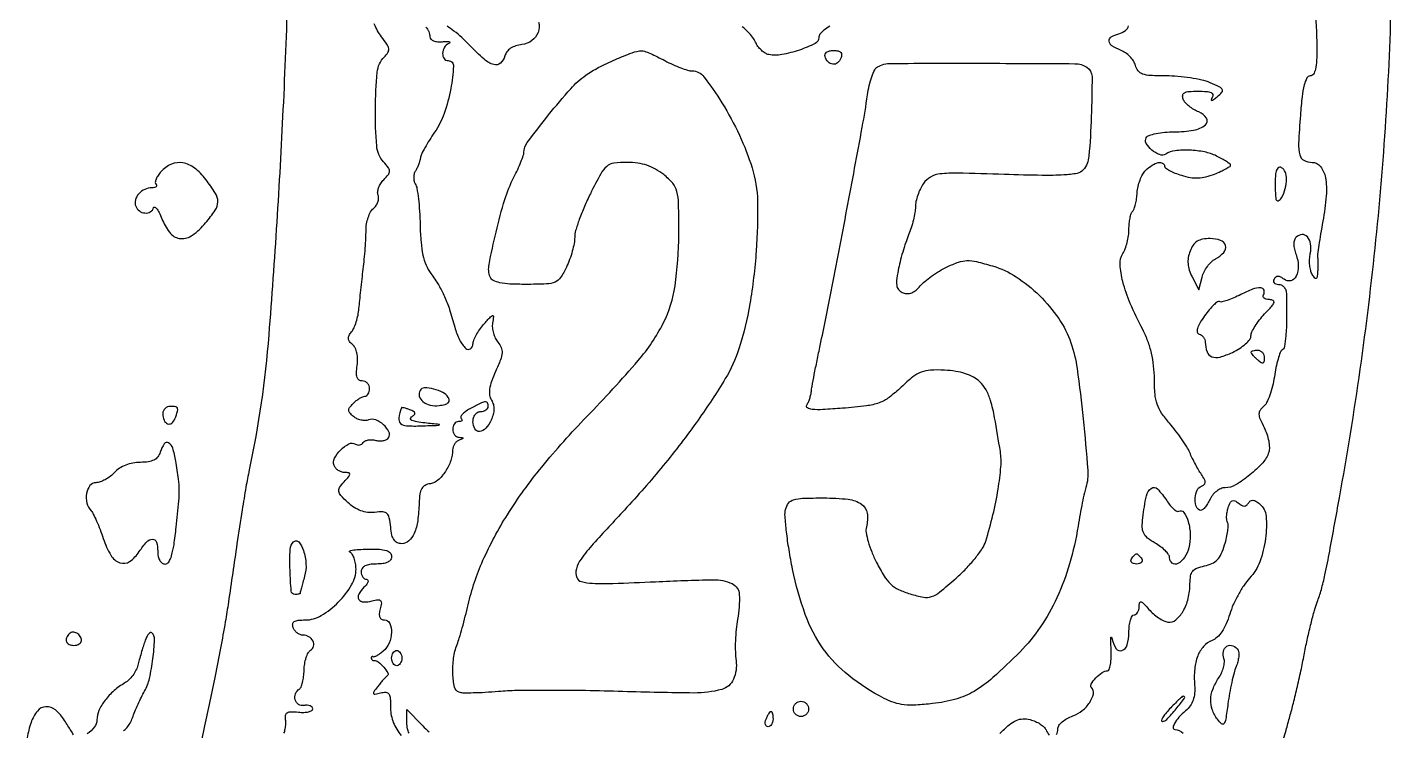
# Model space of a CAD drawing. Extents: x 0 to 5034, y 0 to 2560.
# Drawn here: x 2855.4 to 3123.9, y 1327.2 to 1465.6 of the extents above; entities that cross this region are included whole.
import ezdxf

# ---------------------------------------------------------------- set-up
doc = ezdxf.new("R2010")
doc.units = 0

msp = doc.modelspace()

# ---------------------------------------------------------------- linework, layer by layer
for points in [[(2907.043053, 1495.22156, -0.008403), (2905.638537, 1449.412725, -0.007812), (2902.836362, 1405.048882, -0.032402), (2899.000626, 1378.5, 0.009024), (2898.351408, 1375.128269, 0.003992), (2897.610121, 1370.654021, 0.002353), (2896.590832, 1363.977431, 0.000517), (2894.905992, 1352.5, -0.006999), (2894.286202, 1348.627864, -0.002998), (2893.354833, 1343.471875, -0.002965), (2892.296611, 1337.988311, -0.003904), (2891.262687, 1333, 0.000273), (2890.222185, 1328.15715, 0.000243), (2889.144438, 1323.115625, 0.000243)], [(3101.9229, 1323.780845, -0.000698), (3102.898076, 1327.33452, -0.001614), (3103.642789, 1330, 0.008192), (3104.33386, 1332.605258, 0.004028), (3105.131892, 1335.940625, 0.003995), (3105.905272, 1339.418653, 0.005806), (3106.52732, 1342.5, -0.007171), (3107.121, 1345.4, -0.006861), (3107.805841, 1348.325, -0.006819), (3108.480809, 1350.889595, -0.02434), (3109.013872, 1352.5, 0.023888), (3109.831749, 1354.963375, 0.015584), (3110.54868, 1357.872473, 0.006943), (3111.48056, 1362.551775, 0.000817), (3113.393229, 1373, 0.019373), (3120.579239, 1423.742751, 0.020266), (3123.67768, 1474.131561, 0.020922)], [(3108.590797, 1469.773387, -0.016435), (3108.933823, 1461.75, -0.012147), (3108.894239, 1459.007312, -0.045699), (3108.671399, 1457.303594, -0.08955), (3108.262845, 1456.337314, -0.253255), (3107.639601, 1456, 0.283401), (3106.977834, 1455.592153, 0.055078), (3106.466697, 1454.218027, 0.033193), (3106.048889, 1451.918187, 0.009465), (3105.706611, 1448.30375, 0.006971), (3105.362732, 1442.723266, 0.073464), (3105.588131, 1440.455419, 0.214131), (3106.422668, 1439.396881, 0.120905), (3108.039965, 1439, -0.234899), (3109.678508, 1438.185261, -0.117969), (3110.62952, 1436.015469, -0.065555), (3110.800007, 1432.414095, -0.024654), (3110.129586, 1427.399888, 0.004009), (3109.694376, 1424.926821, 0.005636), (3109.34872, 1422.713302, 0.003434), (3109.092236, 1420.84967, 0.074329), (3109.102437, 1420.297953, -0.033411), (3109.146066, 1419.863439, -0.00826), (3109.158076, 1419.146899, -0.008414), (3109.144429, 1418.324224, -0.008338), (3109.103108, 1417.5, -0.014023), (3109.003336, 1416.450842, -0.247025), (3108.814819, 1416.179506, -0.363838), (3108.548541, 1416.238677, -0.022551), (3108.050268, 1416.952905, -0.082297), (3107.734921, 1417.699144, -0.035732), (3107.558354, 1418.765039, -0.034123), (3107.529296, 1419.95048, -0.03844), (3107.666325, 1421.081625, 0.082737), (3107.726966, 1422.958491, 0.147375), (3107.094488, 1424.354335, 0.233096), (3106.03061, 1424.797502, 0.182508), (3104.875707, 1424.275707, 0.1253), (3104.541499, 1423.713196, 0.070891), (3104.426043, 1422.923924, 0.056666), (3104.532471, 1421.955911, 0.035166), (3104.863047, 1420.860213, -0.084399), (3105.308244, 1418.605252, -0.119853), (3104.879881, 1416.615443, -0.215031), (3103.805506, 1415.716781, -0.246224), (3102.508305, 1415.993107, 0.045122), (3101.869531, 1416.432504, 0.121679), (3101.34242, 1416.578495, 0.162405), (3100.902842, 1416.445413, 0.100649), (3100.530011, 1416.048558, 0.129056), (3100.40811, 1415.650087, 0.189564), (3100.527, 1415.308014, 0.145851), (3100.885293, 1415.077369, 0.070692), (3101.429781, 1415, -0.127982), (3102.057591, 1414.836627, -0.113498), (3102.559427, 1414.382814, -0.09214), (3102.884771, 1413.665521, -0.057986), (3103.000942, 1412.75, -0.005556), (3102.997449, 1408.004436, -0.018172), (3102.846282, 1404.869833, -0.021535), (3102.576261, 1402.765026, -0.208744), (3102.092689, 1402.030522, 0.16281), (3101.73814, 1401.583941, 0.016706), (3101.314983, 1400.284548, 0.019447), (3100.912686, 1398.65844, 0.01434), (3100.589785, 1396.831769, -0.023843), (3100.221713, 1394.957974, -0.026222), (3099.68553, 1393.187514, -0.026912), (3099.072181, 1391.738071, -0.106386), (3098.477325, 1390.981181, 0.070233), (3097.789769, 1390.224901, 0.156747), (3097.572414, 1389.487485, 0.09629), (3097.784423, 1388.522728, 0.017238), (3098.577861, 1386.849434, -0.03785), (3099.116879, 1385.580148, -0.034669), (3099.477315, 1384.206509, -0.036476), (3099.623633, 1382.932865, -0.08742), (3099.498077, 1381.993942, -0.107542), (3098.298201, 1379.906027, -0.038009), (3095.781305, 1377.518802, -0.037301), (3092.981756, 1375.568749, -0.134259), (3090.901836, 1375, 0.105792), (3090.063137, 1374.820536, 0.064019), (3089.193586, 1374.288051, 0.058779), (3088.412054, 1373.491766, 0.057839), (3087.832333, 1372.531357, -0.035062), (3087.339368, 1371.623867, -0.056878), (3086.787155, 1370.942878, -0.079294), (3086.263607, 1370.571041, -0.258773), (3085.853772, 1370.590374, -0.191848), (3085.168054, 1371.514966, -0.086008), (3085.033635, 1373.048188, -0.086774), (3085.422197, 1374.525113, -0.200498), (3086.25, 1375.288097, 0.088699), (3086.80624, 1375.610921, 0.220741), (3086.999197, 1376.027807, 0.124722), (3086.84627, 1376.628756, 0.022668), (3086.247612, 1377.62143, -0.016107), (3085.693605, 1378.5134, -0.008448), (3085.059647, 1379.655631, -0.008394), (3084.448738, 1380.849391, -0.012752), (3083.962149, 1381.908376, 0.036378), (3083.363004, 1383.065044, 0.01351), (3082.361706, 1384.601114, 0.013305), (3081.175281, 1386.223875, 0.015656), (3079.964537, 1387.693172, -0.030753), (3078.413176, 1389.696013, -0.067325), (3077.548187, 1391.428298, -0.060862), (3077.126178, 1393.436839, -0.021383), (3077, 1396.385857, 0.026947), (3076.858563, 1399.008295, 0.031069), (3076.435204, 1401.476391, 0.031721), (3075.719634, 1403.827743, 0.030527), (3074.704775, 1406.101061, -0.019047), (3072.259168, 1411.258068, -0.0376), (3070.793036, 1415.5445, -0.048599), (3070.260559, 1418.902041, -0.155846), (3070.812112, 1421.070752, 0.051852), (3071.26793, 1422.003302, 0.026486), (3071.651058, 1423.250395, 0.026), (3071.913113, 1424.590469, 0.035296), (3072, 1425.819764, -0.023625), (3072.054076, 1426.96358, -0.027013), (3072.216074, 1428.046463, -0.027665), (3072.450985, 1428.937305, -0.118616), (3072.73557, 1429.402237, 0.111753), (3073.029426, 1429.868024, 0.025389), (3073.29766, 1430.768642, 0.025061), (3073.50657, 1431.863226, 0.022061), (3073.616139, 1433.020901, -0.044015), (3073.785493, 1434.238309, -0.034704), (3074.17327, 1435.511812, -0.035762), (3074.705019, 1436.651799, -0.069475), (3075.30914, 1437.451997, -0.054786), (3076.534381, 1438.434591, -0.088962), (3077.765673, 1438.939302, -0.166832), (3078.628787, 1438.836051, -0.287856), (3079, 1438.24469, 0.245707), (3079.184243, 1437.892401, 0.027897), (3079.975354, 1437.405972, 0.028644), (3081.048273, 1436.903183, 0.019408), (3082.320353, 1436.450127, 0.033528), (3084.06677, 1436.029582, 0.052291), (3085.609476, 1435.929493, 0.052595), (3087.132926, 1436.151631, 0.034397), (3088.820353, 1436.708305, 0.010692), (3090.038957, 1437.236216, 0.0165), (3091.065979, 1437.749133, 0.01094), (3091.876083, 1438.210886, 0.263575), (3092, 1438.429626, 0.241006), (3091.884703, 1438.654932, 0.012024), (3091.178755, 1439.13869, 0.017149), (3090.275613, 1439.683038, 0.011347), (3089.204271, 1440.24821, 0.067473), (3086.869871, 1441.042582, 0.038608), (3083.908438, 1441.387897, 0.038483), (3081.073556, 1441.280049, 0.110097), (3079.221296, 1440.636768, -0.233696), (3078.014866, 1440.522513, -0.083944), (3076.48614, 1441.422789, -0.088084), (3075.387435, 1442.739553, -0.274936), (3075.406242, 1443.848296, -0.175325), (3075.970656, 1444.295547, -0.029423), (3077.324391, 1444.661687, -0.02914), (3079.039385, 1444.915718, -0.022201), (3080.936572, 1445, 0.042687), (3084.710939, 1445.32282, 0.128618), (3087.044076, 1446.382907, 0.382859), (3087.251094, 1447.688919, 0.159685), (3085.745075, 1448.906823, -0.04236), (3084.754379, 1449.382932, -0.038226), (3083.82129, 1450.033803, -0.040332), (3083.075265, 1450.751593, -0.089653), (3082.667769, 1451.423396, -0.119734), (3082.568791, 1452.191985, -0.246263), (3082.898564, 1452.681143, -0.106836), (3083.784621, 1452.937699, -0.017245), (3085.590402, 1453, -0.017785), (3087.242986, 1452.941199, -0.088196), (3088.141261, 1452.714635, -0.24128), (3088.4635, 1452.311455, -0.187596), (3088.367059, 1451.75, 0.052625), (3088.163621, 1451.313167, 0.568657), (3088.265211, 1451.19339, 0.117653), (3088.6219, 1451.344599, 0.011669), (3089.362325, 1451.917496, 0.036944), (3090.285713, 1452.787629, 0.314466), (3090.356595, 1453.32199, 0.164384), (3089.842329, 1453.81814, 0.010898), (3087.939474, 1454.667496, 0.043703), (3086.343095, 1455.180051, 0.017613), (3084.091901, 1455.608577, 0.01727), (3081.621542, 1455.902306, 0.020955), (3079.291571, 1456, -0.011798), (3076.241281, 1456.071982, -0.071346), (3074.69105, 1456.369542, -0.143219), (3073.809705, 1456.994223, -0.103851), (3073.269686, 1458.076722, 0.080564), (3072.88875, 1458.937689, 0.049127), (3072.191918, 1459.807349, 0.047771), (3071.307678, 1460.554612, 0.060786), (3070.363305, 1461.051971, -0.050469), (3068.663737, 1461.902873, -0.227305), (3068.090797, 1462.81926, -0.293211), (3068.506176, 1463.660414, -0.071595), (3070, 1464.289749, 0.093104), (3071.324318, 1464.915561, 0.189529), (3071.934694, 1465.869807, 0.228267)], [(2933.758676, 1465.574657, -0.063981), (2934.043491, 1465.205862, -0.038585), (2934.285451, 1464.708389, -0.038073), (2934.452381, 1464.167698, -0.053541), (2934.510946, 1463.666667, 0.211253), (2934.7051, 1463.238549, 0.092322), (2935.249836, 1462.908657, 0.067934), (2936.057184, 1462.724093, 0.04479), (2937.010946, 1462.724508, -0.015065), (2937.900981, 1462.77782, -0.073256), (2938.401653, 1462.719201, -0.500267), (2938.459201, 1462.575232, -0.152055), (2938.25, 1462.391174, 0.153623), (2937.381245, 1461.622099, 0.127862), (2937.030589, 1460.433938, 0.162902), (2937.334161, 1459.41788, 0.244054), (2938.139291, 1459, -0.430088), (2939.168885, 1457.913368, -0.033709), (2938.631169, 1453.501631, -0.036578), (2937.317175, 1448.597767, -0.067876), (2935.453077, 1444.932289, 0.011864), (2934.4411, 1443.395361, 0.01376), (2933.554186, 1441.885243, 0.012834), (2932.875162, 1440.574102, 0.075629), (2932.646163, 1439.836991, -0.034024), (2932.512555, 1439.234617, -0.019237), (2932.273827, 1438.525554, -0.019134), (2931.976776, 1437.825877, -0.029668), (2931.662863, 1437.25, 0.079863), (2931.422113, 1436.678996, 0.059738), (2931.340043, 1436, 0.05975), (2931.420817, 1435.321002, 0.079985), (2931.66048, 1434.75, -0.099845), (2931.973874, 1433.912303, -0.010813), (2932.257989, 1431.856609, -0.012922), (2932.482249, 1429.367956, -0.010079), (2932.601321, 1426.655478, 0.014905), (2932.781767, 1423.287082, 0.03352), (2933.1648, 1420.758548, 0.043772), (2933.78616, 1418.783801, 0.05946), (2934.699355, 1417.155478, -0.021662), (2936.252272, 1414.818875, -0.030742), (2937.408203, 1412.608216, -0.026695), (2938.392221, 1410.048068, -0.011796), (2939.428768, 1406.574324, 0.046526), (2940.361564, 1404.091446, 0.092987), (2941.605887, 1402.412499, 0.346541), (2942.505004, 1402.340077, 0.251083), (2943, 1403.263657, -0.096766), (2943.138868, 1403.974484, -0.028705), (2943.616114, 1404.979707, -0.027629), (2944.294671, 1406.071953, -0.02662), (2945.097409, 1407.09699, -0.00381), (2946.468278, 1408.643653, -0.167672), (2946.841945, 1408.850565, -0.500332), (2947.024356, 1408.679136, -0.0132), (2946.847468, 1407.403624, 0.065425), (2946.816419, 1406.478122, 0.043239), (2947.010891, 1405.430557, 0.04308), (2947.384384, 1404.426377, 0.062715), (2947.891572, 1403.630648, -0.072539), (2948.542024, 1402.564718, -0.120506), (2948.712188, 1401.531461, -0.072703), (2948.409229, 1400.187925, -0.014176), (2947.450866, 1397.89104, 0.019967), (2946.650779, 1395.90923, 0.049896), (2946.273983, 1394.396193, 0.07098), (2946.270839, 1393.203284, 0.106313), (2946.627694, 1392.228451, -0.072217), (2947.006255, 1391.377468, -0.07252), (2947.126448, 1390.455203, -0.064091), (2946.980439, 1389.442564, -0.040657), (2946.568342, 1388.322237, -0.072144), (2945.506624, 1386.693843, -0.192039), (2944.291274, 1386.077223, -0.298418), (2943.365537, 1386.570939, -0.125868), (2943, 1388, -0.072314), (2943.111864, 1388.769411, -0.08892), (2943.4375, 1389.416667, -0.10214), (2943.924246, 1389.846791, -0.130775), (2944.5, 1390, 0.064853), (2945.073457, 1390.074694, 0.082425), (2945.559375, 1390.29375, 0.098894), (2945.884432, 1390.618646, 0.148195), (2946, 1391, 0.100528), (2945.859439, 1391.692044, 0.329462), (2945.481149, 1391.915475, 0.087968), (2944.692984, 1391.690112, 0.006148), (2942.629441, 1390.651533, 0.028579), (2941.679545, 1390.087647, 0.051495), (2940.985163, 1389.50779, 0.07747), (2940.62501, 1389.000638, 0.322609), (2940.681801, 1388.651533, -0.114932), (2940.835862, 1388.4039, -0.254461), (2940.799237, 1388.191388, -0.170462), (2940.569048, 1388.045751, -0.056667), (2940.166667, 1388, 0.247305), (2939.33892, 1387.563917, 0.158327), (2939.024315, 1386.497948, 0.148335), (2939.389769, 1385.40097, 0.226671), (2940.25, 1384.921053, -0.011437), (2940.903389, 1384.864758, -0.382689), (2941, 1384.757018, -0.295955), (2940.909806, 1384.617987, -0.009076), (2940.25, 1384.337719, 0.085034), (2939.772106, 1384.04262, 0.065016), (2939.367188, 1383.579173, 0.064744), (2939.093356, 1383.025004, 0.082595), (2939, 1382.46372, -0.084519), (2938.638529, 1380.340588, -0.06134), (2937.572564, 1378.187995, -0.064774), (2936.119203, 1376.502897, -0.148057), (2934.612994, 1375.801597, 0.082881), (2933.567232, 1375.469882, 0.144258), (2932.912162, 1374.848411, 0.098784), (2932.550708, 1373.787072, 0.026418), (2932.410152, 1372, -0.027648), (2932.127666, 1368.51785, -0.066885), (2931.440938, 1366.034585, -0.106531), (2930.384343, 1364.540818, -0.187891), (2928.995971, 1364, -0.106642), (2928.106567, 1364.191877, -0.139506), (2927.474555, 1364.726575, -0.093758), (2927.05867, 1365.698232, -0.030343), (2926.813358, 1367.25, 0.024399), (2926.542491, 1369.106133, 0.159266), (2926.088787, 1369.918056, 0.183221), (2925.279032, 1370.244225, 0.034356), (2923.654018, 1370.165857, -0.056781), (2922.253571, 1370.161049, -0.060368), (2920.918058, 1370.474591, -0.057285), (2919.638934, 1371.117327, -0.043556), (2918.405512, 1372.088767, -0.016487), (2917.000107, 1373.499135, -0.143289), (2916.60642, 1374.281853, -0.19605), (2916.762969, 1375.031748, -0.035657), (2917.656482, 1376.17291, 0.010118), (2918.588121, 1377.245196, 0.160717), (2918.763085, 1377.68789, 0.38409), (2918.565009, 1377.93497, 0.040424), (2917.761976, 1378, -0.082581), (2917.129874, 1378.105117, -0.065887), (2916.51021, 1378.413025, -0.066379), (2915.996385, 1378.868532, -0.086847), (2915.674428, 1379.406044, -0.217806), (2915.761212, 1380.792663, -0.074164), (2916.994756, 1382.451258, -0.076997), (2918.613433, 1383.630404, -0.263201), (2919.867888, 1383.581649, 0.091671), (2920.290678, 1383.417303, 0.095905), (2920.737306, 1383.418783, 0.099473), (2921.138252, 1383.584924, 0.106929), (2921.431898, 1383.889808, -0.145832), (2921.788064, 1384.207011, -0.066344), (2922.388582, 1384.396387, -0.057454), (2923.124371, 1384.439264, -0.049842), (2923.888137, 1384.319002, 0.054344), (2924.655732, 1384.205191, 0.060188), (2925.402954, 1384.266311, 0.068561), (2926.019219, 1384.483443, 0.136224), (2926.396332, 1384.832262, 0.25706), (2926.456102, 1386.018326, 0.097671), (2925.422493, 1387.384771, 0.089406), (2923.861923, 1388.341853, 0.186675), (2922.458326, 1388.345635, -0.08934), (2921.782907, 1388.216997, -0.056233), (2920.981701, 1388.299291, -0.054217), (2920.183534, 1388.566482, -0.065434), (2919.515144, 1388.987432, -0.037105), (2918.776967, 1389.698791, -0.178679), (2918.566233, 1390.232439, -0.170467), (2918.748171, 1390.790373, -0.033135), (2919.45645, 1391.599307, -0.029247), (2920.059181, 1392.135368, -0.030631), (2920.711463, 1392.588547, -0.032184), (2921.319483, 1392.906334, -0.104696), (2921.761905, 1393, 0.16253), (2922.107022, 1393.115227, 0.096186), (2922.400893, 1393.440625, 0.077507), (2922.599429, 1393.926314, 0.058402), (2922.666667, 1394.5, 0.095412), (2922.556409, 1395.07254, 0.097019), (2922.24166, 1395.559375, 0.098751), (2921.771925, 1395.885292, 0.102787), (2921.219834, 1396, -0.149021), (2920.590811, 1396.191733, -0.166022), (2920.208138, 1396.695091, -0.091204), (2920.081736, 1397.598108, -0.02573), (2920.216094, 1399.018981, 0.039867), (2920.301844, 1400.315602, 0.050168), (2920.165132, 1401.510621, 0.057614), (2919.829235, 1402.493644, 0.108855), (2919.317262, 1403.151659, -0.05429), (2918.721069, 1403.766995, -0.148578), (2918.50662, 1404.326305, -0.143021), (2918.635958, 1404.924353, -0.048945), (2919.138086, 1405.666384, 0.070902), (2919.604928, 1406.425848, 0.026527), (2920.042501, 1407.600646, 0.025644), (2920.39014, 1408.949564, 0.02828), (2920.584148, 1410.283705, -0.003438), (2920.731349, 1411.832853, -0.001521), (2920.94607, 1413.877088, -0.001505), (2921.186707, 1416.0419, -0.002027), (2921.418377, 1418, 0.007151), (2921.628898, 1419.950438, 0.005449), (2921.805551, 1422.091516, 0.005511), (2921.927148, 1424.10226, 0.012868), (2921.962789, 1425.609415, -0.042242), (2922.068378, 1426.888849, -0.039538), (2922.38778, 1428.161963, -0.042042), (2922.857745, 1429.246584, -0.096588), (2923.418701, 1429.932528, 0.069361), (2923.937552, 1430.501252, 0.065383), (2924.293588, 1431.201301, 0.069849), (2924.439831, 1431.921106, 0.107253), (2924.343432, 1432.547414, -0.118868), (2924.257712, 1433.204197, -0.060506), (2924.446778, 1434.020091, -0.054981), (2924.86129, 1434.860051, -0.054334), (2925.450299, 1435.593156, 0.027994), (2926.363392, 1436.614647, 0.172856), (2926.58888, 1437.270554, 0.159507), (2926.357832, 1437.950517, 0.022919), (2925.411016, 1439.098326, -0.165406), (2924.069312, 1442.204666, -0.021821), (2923.805629, 1449.476765, -0.021439), (2924.171184, 1456.743452, -0.174814), (2925.56333, 1459.706187, 0.058993), (2926.26567, 1460.597174, 0.173471), (2926.423139, 1461.350078, 0.113853), (2926.086317, 1462.233974, 0.01893), (2925.009176, 1463.715464, -0.039435), (2924.240048, 1464.869944, -0.031004), (2923.590196, 1466.22606, -0.031885)], [(2955.916526, 1466.595819, -0.14382), (2955.79576, 1464.542003, -0.1499), (2954.5972, 1462.93891, -0.130072), (2952.636137, 1462.17259, 0.048252), (2951.396516, 1461.908038, 0.070733), (2950.392961, 1461.425838, 0.082365), (2949.674537, 1460.751833, 0.099615), (2949.269506, 1459.92259, -0.147157), (2948.402951, 1458.502823, -0.261577), (2947.104006, 1458.213859, -0.108387), (2945.191452, 1459.280459, -0.021915), (2942.378275, 1462, 0.018164), (2940.817548, 1463.531586, 0.022932), (2939.262468, 1464.825, 0.021899), (2937.893463, 1465.769942, 0.141012)], [(3013.160247, 1465.769336, 0.04166), (3012.028125, 1464.977377, 0.046966), (3011.235651, 1464.181487, 0.174073), (3011, 1463.525124, -0.286935), (3010.262667, 1462.346065, -0.031632), (3007.180768, 1461.079808, -0.036527), (3003.748651, 1460.190361, -0.091827), (3001.174695, 1460.19702, -0.09278), (3000.464544, 1460.473081, -0.049531), (2999.714785, 1461.048717, -0.046965), (2999.041486, 1461.811475, -0.053691), (2998.556488, 1462.654545, 0.061678), (2997.995651, 1463.5945, 0.029389), (2997.065726, 1464.654929, 0.028591), (2995.95014, 1465.663266, 0.036069)], [(3057.757907, 1326.486158, 0.112139), (3058, 1327.55202, -0.154513), (3058.211839, 1328.22116, -0.060034), (3058.869247, 1328.951155, -0.051936), (3059.826934, 1329.62617, -0.043718), (3060.95914, 1330.135601, 0.086058), (3062.815005, 1331.166693, 0.07696), (3064.299489, 1332.797825, 0.095414), (3065.001134, 1334.483183, 0.252585), (3064.638925, 1335.694408, -0.346949), (3064.556236, 1336.394972, -0.052341), (3065.477939, 1337.594895, -0.050322), (3066.725385, 1338.668509, -0.153715), (3067.778171, 1339, 0.32539), (3068.123527, 1339.251365, 0.036813), (3068.36633, 1340.248437, 0.033419), (3068.501901, 1341.620875, 0.020384), (3068.487055, 1343.25, -0.006048), (3068.429528, 1344.771983, -0.033431), (3068.463237, 1345.590625, -0.725715), (3068.569166, 1345.612899, -0.083721), (3068.703877, 1345.25, 0.097298), (3069.467134, 1343.352157, 0.352868), (3070.618677, 1342.975681, 0.236032), (3071.661322, 1344.106754, 0.070406), (3072, 1346.5, -0.027026), (3072.072542, 1347.841111, -0.042582), (3072.29375, 1348.971875, -0.052312), (3072.614308, 1349.767902, -0.277684), (3073, 1350, 0.162097), (3073.381442, 1350.126998, 0.096282), (3073.70625, 1350.485572, 0.077654), (3073.925674, 1351.020811, 0.058582), (3074, 1351.65301, -0.064002), (3074.093626, 1352.381449, -0.424502), (3074.380359, 1352.54268, -0.131262), (3074.887864, 1352.230347, -0.010908), (3075.935874, 1351.073937, 0.035249), (3076.808641, 1350.200332, 0.031355), (3077.828868, 1349.420361, 0.032713), (3078.838657, 1348.835971, 0.078536), (3079.661645, 1348.579155, 0.212458), (3081.215742, 1349.014224, 0.089784), (3082.642058, 1350.707419, 0.071017), (3083.655594, 1353.25112, 0.059413), (3084, 1356.139307, -0.040729), (3084.125627, 1357.678971, -0.132012), (3084.544994, 1358.604756, -0.131706), (3085.37257, 1359.196884, -0.04046), (3086.862119, 1359.622424, 0.057256), (3088.31052, 1360.089235, 0.095746), (3089.350987, 1360.827457, 0.082604), (3090.138465, 1361.983533, 0.033852), (3090.819159, 1363.762426, 0.018487), (3091.200236, 1365.190261, 0.023655), (3091.439231, 1366.529937, 0.022609), (3091.532802, 1367.64089, 0.14919), (3091.392493, 1368.173951, -0.113755), (3091.235392, 1368.637075, -0.036134), (3091.214661, 1369.370325, -0.033946), (3091.309777, 1370.217261, -0.031918), (3091.51955, 1371.061598, -0.035168), (3091.902302, 1372.026492, -0.171065), (3092.312611, 1372.435655, -0.225126), (3092.814988, 1372.4368, -0.063118), (3093.49507, 1372.004091, 0.042089), (3094.155362, 1371.543979, 0.131355), (3094.673983, 1371.404206, 0.171502), (3095.108494, 1371.556764, 0.085171), (3095.5, 1372, -0.105478), (3095.90124, 1372.418997, -0.169237), (3096.374461, 1372.545679, -0.117045), (3096.956149, 1372.361425, -0.038253), (3097.695384, 1371.837846, -0.200509), (3098.961584, 1369.419318, -0.054989), (3098.859105, 1365.028228, -0.054131), (3097.730301, 1360.44249, -0.103049), (3095.737726, 1357.227873, 0.041961), (3094.64822, 1355.870576, 0.021956), (3093.517383, 1354.020363, 0.02168), (3092.517187, 1352.008427, 0.030929), (3091.821834, 1350.13932, -0.02898), (3091.120342, 1348.231004, -0.045293), (3090.280751, 1346.696814, -0.054725), (3089.341044, 1345.582503, -0.098785), (3088.335569, 1344.946605, 0.118994), (3086.688288, 1343.810252, 0.089434), (3085.530308, 1341.92855, 0.071076), (3084.924008, 1339.354807, 0.04184), (3084.905615, 1336.188352, -0.03991), (3084.902488, 1334.588159, -0.063349), (3084.619582, 1333.249431, -0.069579), (3084.037794, 1332.114594, -0.060997), (3083.144153, 1331.125023, 0.028628), (3081.837956, 1329.854157, 0.053159), (3080.961144, 1328.665747, 0.107339), (3080.689303, 1327.833109, 0.421082), (3081, 1327.460759, -0.167331), (3082.687985, 1326.727287, -0.041488)], [(2905.826558, 1326.708088, 0.036507), (2906.074942, 1327.597949, 0.036345), (2906.192481, 1328.521709, 0.054347), (2906.148047, 1329.333443, -0.075927), (2906.137467, 1330.237101, -0.224711), (2906.469823, 1330.742248, -0.138735), (2907.216976, 1330.949892, -0.024974), (2908.673005, 1330.870352, 0.03152), (2909.756264, 1330.825379, 0.051177), (2910.66957, 1330.939019, 0.069252), (2911.297777, 1331.178595, 0.273578), (2911.5, 1331.520523, 0.1962), (2911.362418, 1331.857642, 0.110468), (2910.985938, 1332.102045, 0.079867), (2910.41987, 1332.214647, 0.05124), (2909.75, 1332.170756, -0.192107), (2908.686543, 1332.399393, -0.17865), (2908.031717, 1333.305348, -0.161778), (2908.08937, 1334.493623, -0.163423), (2908.846806, 1335.405321, 0.162242), (2909.180558, 1335.80517, 0.031622), (2909.471489, 1336.711411, 0.030604), (2909.687466, 1337.857734, 0.024158), (2909.784254, 1339.116662, -0.033708), (2909.906724, 1340.390944, -0.038124), (2910.198028, 1341.584339, -0.041484), (2910.600891, 1342.541073, -0.134745), (2911.065563, 1343.04052, 0.19287), (2911.658041, 1343.842691, 0.184276), (2911.547309, 1344.851172, 0.148021), (2910.737043, 1345.690578, 0.12798), (2909.547972, 1346, -0.100052), (2908.994992, 1346.111772, -0.066839), (2908.436755, 1346.440625, -0.063626), (2907.958085, 1346.926551, -0.071217), (2907.638374, 1347.5, -0.118662), (2907.546219, 1348.203854, -0.231023), (2907.840179, 1348.672613, -0.116001), (2908.607547, 1348.931719, -0.023671), (2910.049051, 1349, 0.136353), (2913.159874, 1349.864411, 0.061556), (2916.519245, 1352.498793, 0.061519), (2919.139544, 1355.875501, 0.135074), (2920, 1359.002516, 0.041131), (2919.907673, 1360.122958, 0.048577), (2919.632812, 1361.149944, 0.055513), (2919.229924, 1361.94407, 0.152889), (2918.75, 1362.337719, -0.630745), (2918.73786, 1362.533807, -0.085719), (2919.2625, 1362.717133, -0.026884), (2920.506626, 1362.856295, -0.010255), (2922.25, 1362.921053, -0.014794), (2924.588398, 1362.890727, -0.062115), (2925.971491, 1362.658113, -0.129738), (2926.718104, 1362.201666, -0.193366), (2927, 1361.5, -0.152103), (2926.797909, 1360.851045, -0.12651), (2926.25, 1360.375, -0.082504), (2925.322075, 1360.088963, -0.033607), (2924, 1360, 0.033607), (2922.677925, 1359.911037, 0.082504), (2921.75, 1359.625, 0.12651), (2921.202091, 1359.148955, 0.152103), (2921, 1358.5, 0.069717), (2921.080326, 1357.926711, 0.085667), (2921.314732, 1357.440625, 0.100075), (2921.662852, 1357.115627, 0.138775), (2922.071429, 1357, -0.264351), (2922.32776, 1356.854295, -0.215414), (2922.363818, 1356.535693, -0.086431), (2922.096564, 1356.027423, -0.032231), (2921.562237, 1355.41938, 0.069583), (2920.542375, 1354.0679, 0.267861), (2920.558493, 1353.055683, 0.260417), (2921.450195, 1352.54285, 0.067147), (2923.158927, 1352.751811, -0.029236), (2924.316472, 1352.983232, -0.235372), (2924.81593, 1352.815795, -0.235205), (2924.983187, 1352.316092, -0.029198), (2924.751551, 1351.157931, 0.040348), (2924.581534, 1350.197048, 0.117162), (2924.674251, 1349.533284, 0.178384), (2925.01873, 1349.144542, 0.123786), (2925.59362, 1349, -0.296379), (2926.630063, 1348.326478, -0.115157), (2926.966411, 1346.567771, -0.087993), (2926.499455, 1344.438374, -0.12227), (2925.346305, 1342.872445, -0.018042), (2924.687532, 1342.3647, -0.027294), (2924.076656, 1341.976593, -0.025745), (2923.570076, 1341.725646, -0.264346), (2923.346305, 1341.75, 0.113454), (2923.21452, 1341.805615, 0.202364), (2923.101727, 1341.779688, 0.164458), (2923.025556, 1341.672884, 0.073513), (2923, 1341.5, 0.104171), (2923.039838, 1341.310859, 0.103105), (2923.152652, 1341.15306, 0.101003), (2923.321339, 1341.051181, 0.095915), (2923.519668, 1341.021054, -0.180626), (2924.373832, 1340.740924, -0.045565), (2925.44674, 1339.710154, -0.047344), (2926.251825, 1338.581823, -0.374182), (2926.139335, 1338, 0.035774), (2925.810656, 1337.702751, 0.008301), (2925.303829, 1337.155923, 0.008525), (2924.740196, 1336.505195, 0.008254), (2924.192849, 1335.828674, 0.011856), (2923.470157, 1334.858067, 0.289514), (2923.453219, 1334.536901, 0.326062), (2923.729417, 1334.410403, 0.01372), (2924.842849, 1334.669155, -0.075193), (2925.87389, 1334.778517, -0.245083), (2926.449607, 1334.444957, -0.125638), (2926.735373, 1333.568018, -0.016264), (2926.8, 1331.581748, 0.096849), (2927.332686, 1328.857451, 0.078587), (2928.873541, 1326.304559, 0.097459)], [(2874.251631, 1327.195826, 0.058629), (2874.924358, 1327.807812, 0.050761), (2875.551784, 1328.697759, 0.042435), (2876.031601, 1329.75, -0.012977), (2876.508814, 1330.984162, -0.007763), (2877.13648, 1332.426563, -0.00777), (2877.806409, 1333.844042, -0.013368), (2878.413773, 1335, 0.071877), (2879.381052, 1337.516215, 0.025104), (2880.051506, 1341.346202, 0.019194), (2880.371558, 1345.115051, 0.210982), (2879.836268, 1346.497065, 0.334263), (2879.552945, 1346.537056, 0.098462), (2879.196062, 1346.235699, 0.057188), (2878.815077, 1345.62668, 0.029162), (2878.474485, 1344.789663, 0.006674), (2878.132703, 1343.740041, 0.003862), (2877.748437, 1342.469627, 0.003859), (2877.382588, 1341.189059, 0.006473), (2877.097481, 1340.106941, -0.056213), (2876.7255, 1339.109559, -0.040047), (2876.102356, 1338.091679, -0.040558), (2875.339757, 1337.20528, -0.065899), (2874.548836, 1336.606941, 0.0505), (2872.41879, 1335.096034, 0.051341), (2870.64792, 1333.196391, 0.055944), (2869.448609, 1331.177205, 0.102596), (2869.033269, 1329.317388, -0.16479), (2868.546518, 1327.949574, -0.070328), (2867.123317, 1326.591898, -0.08183)], [(2864.467933, 1326.396177, -0.000281), (2863.956084, 1327.207554, -0.000465), (2863.34988, 1328.171686, -0.000334), (2862.674287, 1329.25, 0.077013), (2860.885056, 1331.320096, 0.193605), (2859.027175, 1331.939589, 0.208273), (2857.355223, 1331.087547, 0.088578), (2856.097825, 1328.850777, 0.048227), (2855.36041, 1325.82499, 0.027515)], [(2930.450341, 1326.730736, -0.084875), (2930.111754, 1327.619191, -0.048729), (2930, 1328.763162), (2930, 1331.379676), (2933.118657, 1328.189838, 0.014151), (2934.382619, 1326.968179, 0.018878)], [(3046.599652, 1326.666318, -0.020196), (3048.44647, 1328.369682, -0.069144), (3049.821273, 1329.244226, -0.09836), (3051.10268, 1329.547505, -0.070671), (3052.569347, 1329.393239, -0.040886), (3053.60005, 1329.042924, -0.041494), (3054.554653, 1328.53093, -0.044911), (3055.303462, 1327.943755, -0.112883), (3055.687752, 1327.371322, 0.094263), (3056.315844, 1326.356873, 0.230569)]]:
    msp.add_lwpolyline(points, format="xyb")
for points in [[(2980.738815, 1459, 0.016078), (2982.28461, 1458.234419, 0.017165), (2983.843431, 1457.5875, 0.016983), (2985.216182, 1457.124824, 0.07291), (2986.067649, 1457, -0.233346), (2988.407189, 1455.845281, -0.024774), (2991.960843, 1450.698361, -0.02939), (2995.393154, 1444.355101, -0.033659), (2997.885049, 1437.929002, -0.070731), (2998.953392, 1431.367626, -0.023233), (2998.695668, 1421.562524, -0.023586), (2997.442202, 1411.158416, -0.035789), (2995.289558, 1402.30871, -0.058975), (2992.622241, 1396.461477, -0.017976), (2987.267732, 1388.319556, -0.01733), (2980.422118, 1379.358119, -0.015895), (2972.779441, 1370.622745, 0.003162), (2966.646599, 1363.963138, 0.031013), (2964.258082, 1360.984653, 0.085627), (2963.340933, 1359.051922, 0.16103), (2963.421405, 1357.344219, 0.243067), (2964.326055, 1356.538693, 0.049529), (2966.514559, 1356.204264, 0.022273), (2970.489155, 1356.171974, 0.002943), (2978.903984, 1356.528127, -0.006952), (2990.242149, 1356.91696, -0.113385), (2993.944063, 1356.145596, -0.283153), (2995.375402, 1353.997184, -0.05423), (2995.02059, 1349.112596, 0.021768), (2994.751873, 1347.168261, 0.014523), (2994.606365, 1344.924538, 0.014636), (2994.592262, 1342.736294, 0.027634), (2994.729898, 1340.977091, -0.137087), (2994.219289, 1337.331162, -0.227049), (2991.91488, 1335.339819, -0.068714), (2986.466541, 1334.633564, -0.006011), (2972.5, 1334.917503, 0.003938), (2965.132024, 1335.097858, 0.00413), (2957.878125, 1335.158335, 0.003964), (2951.616361, 1335.109176, 0.01833), (2948, 1334.919384, -0.007725), (2945.419422, 1334.729009, -0.009935), (2943.042188, 1334.63787, -0.008008), (2941.059869, 1334.633043, -0.080968), (2940.25, 1334.776373, -0.261637), (2939.370998, 1335.774051, -0.043025), (2939.039986, 1338.420196, -0.043608), (2939.190001, 1341.497329, -0.058261), (2939.887387, 1344.202947, 0.019453), (2940.311449, 1345.441996, 0.005248), (2940.886113, 1347.437792, 0.005306), (2941.491221, 1349.719382, 0.005476), (2942.04119, 1351.989535, -0.04822), (2944.967155, 1360.72827, -0.035852), (2949.769056, 1369.706424, -0.031215), (2956.531725, 1379.07548, -0.02053), (2965.389733, 1389, 0.014076), (2975.506394, 1400.044468, 0.061607), (2980.425706, 1407.385693, 0.080968), (2982.730609, 1414.688391, 0.035426), (2983.476633, 1424.844791, 0.005319), (2983.427606, 1430.869087, 0.057422), (2983.103878, 1433.279706, 0.11583), (2982.276037, 1434.874343, 0.046667), (2980.5, 1436.589824, 0.040609), (2978.897991, 1437.670872, 0.047252), (2977.219367, 1438.416498, 0.045853), (2975.387826, 1438.849079, 0.034789), (2973.32805, 1438.995033, 0.033361), (2970.70942, 1438.823251, 0.143899), (2969.298666, 1438.196564, 0.091857), (2968.129252, 1436.761413, 0.009278), (2966.07805, 1432.840278, 0.014318), (2964.89976, 1430.303135, 0.0156), (2963.904177, 1427.773474, 0.015212), (2963.188364, 1425.564164, 0.070844), (2963, 1424.241407, -0.047551), (2962.888142, 1423.067875, -0.019892), (2962.525905, 1421.519676, -0.019467), (2962.003973, 1419.882122, -0.023902), (2961.386059, 1418.401129, -0.0354), (2960.225494, 1416.344875, -0.147456), (2959.143111, 1415.445369, -0.091329), (2957.473257, 1415.07471, -0.009069), (2953.354674, 1415, -0.011833), (2950.266268, 1415.0731, -0.039631), (2948.258936, 1415.328491, -0.066039), (2946.995266, 1415.772168, -0.185806), (2946.378475, 1416.456093, -0.139628), (2946.16077, 1418.897279, -0.011167), (2947.529071, 1425.290209, -0.016002), (2949.273531, 1431.713506, -0.043667), (2951.037937, 1436.074362, 0.009943), (2951.789234, 1437.622316, 0.012328), (2952.423644, 1439.092745, 0.010699), (2952.89599, 1440.342835, 0.085172), (2953, 1440.948995, -0.1625), (2953.648702, 1442.892294, -0.007953), (2957.863566, 1448.320018, -0.012787), (2962.219212, 1453.472862, -0.056233), (2965.178136, 1456.126844, -0.034971), (2967.649151, 1457.637975, -0.016945), (2970.994313, 1459.233557, -0.015326), (2974.279173, 1460.547581, -0.073055), (2976.253624, 1460.956107, -0.108951), (2976.722958, 1460.880911, -0.008835), (2977.882019, 1460.399606, -0.011561), (2979.254609, 1459.762821, -0.008627)], [(3015.345408, 1459.457736, -0.133599), (3014.691492, 1458.564692, -0.199197), (3013.773131, 1458.300722, -0.17771), (3012.856599, 1458.760657, -0.108471), (3012.229167, 1459.8125, -0.178101), (3012.243126, 1460.266215, -0.142315), (3012.547474, 1460.653547, -0.099336), (3013.123363, 1460.913525, -0.056567), (3013.885282, 1461, -0.046434), (3014.79447, 1460.915382, -0.158084), (3015.310175, 1460.634203, -0.202481), (3015.489558, 1460.155439, -0.081514)], [(3063.746187, 1457.69334, -0.253711), (3064.732661, 1455.884957, -0.00974), (3064.598008, 1447.98095, -0.01242), (3064.121319, 1440.221136, -0.152806), (3063.008914, 1437.51074, -0.177527), (3061.833627, 1436.827354, -0.029426), (3059.189433, 1436.518038, -0.018689), (3054.935988, 1436.431934, -0.003966), (3047.526032, 1436.617704, 0.0025), (3038.259683, 1436.877197, 0.033794), (3034.876133, 1436.726308, 0.102182), (3033.004328, 1436.114757, 0.110533), (3031.588688, 1434.823158, 0.040343), (3030.980313, 1433.785708, 0.02893), (3030.466677, 1432.542814, 0.0294), (3030.113921, 1431.293784, 0.054171), (3030, 1430.245375, -0.041854), (3029.906822, 1429.13419, -0.017763), (3029.605471, 1427.668959, -0.017428), (3029.171176, 1426.11914, -0.021836), (3028.656923, 1424.717881, 0.017757), (3028.091364, 1423.214838, 0.009762), (3027.501373, 1421.339855, 0.009721), (3026.976273, 1419.411747, 0.015334), (3026.60916, 1417.736943, 0.018605), (3026.313718, 1415.754132, 0.083471), (3026.378994, 1414.586562, 0.144614), (3026.795644, 1413.841063, 0.102232), (3027.607995, 1413.320185, 0.100239), (3028.437548, 1413.180691, 0.089088), (3029.294131, 1413.364091, 0.076016), (3030.143219, 1413.873487, 0.049547), (3030.94837, 1414.687912, -0.048195), (3031.830618, 1415.585153, -0.020044), (3033.176944, 1416.624503, -0.019609), (3034.718521, 1417.630383, -0.023967), (3036.236443, 1418.441958, -0.026437), (3038.501932, 1419.373741, -0.079557), (3040.141775, 1419.66971, -0.063589), (3041.987637, 1419.471027, -0.012728), (3045.193831, 1418.619189, -0.073713), (3049.82494, 1416.482364, -0.049245), (3054.380662, 1412.814363, -0.048733), (3058.188538, 1408.267071, -0.06653), (3060.591353, 1403.5, -0.049492), (3061.804764, 1398.434439, -0.008373), (3062.991776, 1388.545492, -0.006003), (3063.910104, 1378.449687, -0.09681), (3063.521989, 1375.069282, 0.02279), (3063.234942, 1373.997832, 0.004515), (3062.826323, 1372.053606, 0.004773), (3062.392138, 1369.77856, 0.004423), (3061.989781, 1367.437212, -0.030698), (3060.313698, 1360.036388, -0.0372), (3057.81749, 1353.373473, -0.039906), (3054.553162, 1347.572957, -0.048144), (3050.582142, 1342.747551, -0.013084), (3045.245222, 1337.676659, -0.049725), (3041.54586, 1334.954909, -0.066818), (3037.971565, 1333.43738, -0.038149), (3033.359201, 1332.54169, -0.015108), (3030.10704, 1332.263505, -0.040598), (3027.787567, 1332.323908, -0.051549), (3025.847963, 1332.737712, -0.040639), (3023.864512, 1333.563317, -0.04868), (3016.903296, 1338.054265, -0.071048), (3011.889632, 1343.343002, -0.066786), (3008.353874, 1350.07734, -0.03773), (3005.848452, 1358.968122, -0.00936), (3005.152214, 1362.782665, -0.011565), (3004.652748, 1366.360948, -0.01001), (3004.364827, 1369.365496, -0.07974), (3004.480879, 1370.75, -0.102503), (3005.071749, 1371.982423, -0.158327), (3006.034832, 1372.648959, -0.065616), (3007.830035, 1372.939227, -0.007315), (3011.983868, 1373, -0.027377), (3016.785755, 1372.736879, -0.122709), (3019.407345, 1371.768978, -0.209367), (3020.513244, 1370.005616, -0.101131), (3020.365994, 1367.291561, 0.106269), (3020.317084, 1366.181551, 0.02706), (3020.7157, 1364.414067, 0.026012), (3021.408966, 1362.376355, 0.022273), (3022.342628, 1360.310558, 0.021409), (3023.840796, 1357.64369, 0.066322), (3025.147665, 1356.050855, 0.077729), (3026.70436, 1354.994747, 0.037482), (3028.960405, 1354.130009, 0.027362), (3031.617457, 1353.48995, 0.128027), (3033.173467, 1353.603729, 0.088534), (3034.754684, 1354.476337, 0.009367), (3037.990118, 1357.199339, 0.02244), (3039.941675, 1359.066173, 0.021798), (3041.738019, 1361.117931, 0.022315), (3043.15498, 1363.057621, 0.071532), (3043.840139, 1364.5, 0.016443), (3045.256259, 1369.66176, 0.018327), (3046.272854, 1374.722844, 0.019197), (3046.819596, 1379.138617, 0.060853), (3046.710369, 1382.108937, 0.004552), (3045.585009, 1388.767929, 0.02797), (3044.78368, 1392.152994, 0.055772), (3043.892193, 1394.262736, 0.076494), (3042.624374, 1395.883156, 0.065198), (3041.401317, 1396.763674, 0.044724), (3039.827343, 1397.437277, 0.038921), (3037.929915, 1397.895954, 0.026923), (3035.732631, 1398.128743, 0.025157), (3032.946108, 1398.132683, 0.080968), (3031.138652, 1397.746543, 0.076621), (3029.493745, 1396.793778, 0.020994), (3027.234355, 1394.81244, -0.028288), (3024.839012, 1392.772879, -0.075458), (3022.872946, 1391.703515, -0.056431), (3020.364118, 1391.103418, -0.0108), (3015.696047, 1390.632962, -0.006102), (3011.774173, 1390.371222, -0.035126), (3009.694915, 1390.404052, -0.115257), (3008.777965, 1390.703359, -0.416723), (3008.648706, 1391.240612, 0.037414), (3008.94902, 1391.81918, 0.021823), (3009.224775, 1392.551011, 0.021737), (3009.438095, 1393.312179, 0.034134), (3009.547314, 1393.982419, -0.022236), (3009.680009, 1394.939544, -0.002122), (3010.117284, 1397.257336, -0.002704), (3010.665547, 1400.016934, -0.002129), (3011.28824, 1403, 0.004559), (3013.450051, 1413.613884, 0.001375), (3016.543683, 1429.781494, 0.000983), (3019.550797, 1445.908524, 0.011344), (3020.574638, 1452.265121, -0.023079), (3020.922552, 1454.143349, -0.028714), (3021.424677, 1455.846359, -0.029254), (3021.995995, 1457.187823, -0.151087), (3022.545813, 1457.765121, -0.127071), (3025.190221, 1458.460335, -0.001509), (3043.234143, 1458.483365, -0.001371), (3061.378801, 1458.401995, -0.142771)], [(2881.652806, 1437.168848, 0.036341), (2881.067117, 1436.41872, 0.053499), (2880.678904, 1435.679123, 0.068493), (2880.52677, 1435.056639, 0.225806), (2880.664485, 1434.668848, -0.162811), (2880.790436, 1434.416289, -0.258786), (2880.706026, 1434.196474, -0.130765), (2880.384673, 1434.046115, -0.044424), (2879.866667, 1434, 0.109093), (2878.44804, 1433.686747, 0.104219), (2877.266223, 1432.802523, 0.115247), (2876.621317, 1431.597182, 0.158357), (2876.685134, 1430.378145, 0.142385), (2877.388275, 1429.451818, 0.1399), (2878.483279, 1429.038837, 0.155529), (2879.546926, 1429.283319, 0.180557), (2880.195767, 1430.0873, -0.481286), (2880.45582, 1430.182792, -0.102737), (2880.865202, 1429.801436, -0.042666), (2881.399443, 1428.891281, -0.017902), (2881.965746, 1427.5873, 0.08524), (2883.533975, 1424.994556, 0.201764), (2885.518866, 1424.01469, 0.17322), (2887.840126, 1424.688851, 0.061477), (2890.411106, 1427.076725, 0.026941), (2892.323293, 1429.614998, 0.147899), (2892.821377, 1431.23608, 0.141155), (2892.34959, 1432.901649, 0.023784), (2890.449109, 1435.655609, 0.065121), (2888.238035, 1437.883271, 0.12279), (2885.934027, 1438.897622, 0.145499), (2883.694467, 1438.630743, 0.107323)], [(3100.875, 1437, 0.020976), (3100.78192, 1435.873071, 0.010845), (3100.755377, 1434.459397, 0.010778), (3100.790928, 1433.006945, 0.01644), (3100.890313, 1431.75, 0.477844), (3101.354586, 1431.454062, 0.193461), (3102.018071, 1432.020035, 0.056145), (3102.733436, 1433.86347, 0.062881), (3102.984687, 1435.75, 0.092323), (3102.741957, 1437.104511, 0.170232), (3102.03059, 1437.95135, 0.337797), (3101.308189, 1437.866708, 0.171214)], [(3084.014613, 1421.538434, 0.049859), (3083.672623, 1420.271675, 0.061104), (3083.621189, 1419.047634, 0.058635), (3083.86891, 1417.807749, 0.041085), (3084.419455, 1416.492612), (3085.760183, 1413.908356), (3086.391899, 1416.425314, -0.055418), (3086.77998, 1417.466984, -0.041093), (3087.42208, 1418.515479, -0.041898), (3088.204193, 1419.415576, -0.070184), (3089.011807, 1420.006319, 0.08604), (3090.646267, 1421.282847, 0.252689), (3090.976071, 1422.624326, 0.249685), (3090.034694, 1423.648475, 0.084732), (3087.975249, 1424, 0.042216), (3086.463637, 1423.872144, 0.097134), (3085.400935, 1423.469196, 0.106206), (3084.626946, 1422.722126, 0.0571)], [(3094, 1413, -0.016077), (3092.610515, 1412.337181, -0.022698), (3091.33072, 1411.844385, -0.019992), (3090.271347, 1411.537242, -0.201614), (3089.826865, 1411.607004, 0.305851), (3089.437269, 1411.591389, 0.030504), (3088.682512, 1410.9625, 0.030141), (3087.798374, 1410.022651, 0.018958), (3086.877567, 1408.828058, 0.019203), (3085.922946, 1407.372189, 0.062843), (3085.458162, 1406.321413, 0.132308), (3085.438851, 1405.62799, 0.25902), (3085.8011, 1405.232967, -0.0801), (3086.260502, 1404.992857, -0.067574), (3086.652321, 1404.608017, -0.069125), (3086.919716, 1404.142527, -0.09283), (3087.015313, 1403.666667, 0.082022), (3087.357836, 1401.749571, 0.219648), (3088.30337, 1400.78012, 0.161682), (3089.905335, 1400.708194, 0.042338), (3092.344768, 1401.627366, 0.031313), (3093.743959, 1402.405568, 0.03929), (3094.926276, 1403.301984, 0.043547), (3095.757172, 1404.182348, 0.168945), (3096, 1404.880493, -0.111637), (3096.172723, 1405.644442, -0.028078), (3096.789333, 1406.770866, -0.027252), (3097.658578, 1408.010656, -0.024508), (3098.687091, 1409.195281, 0.009575), (3100.101393, 1410.729245, 0.100836), (3100.526506, 1411.463707, 0.389806), (3100.354203, 1411.849877, 0.102291), (3099.628074, 1412, -0.053182), (3099.000008, 1412.066994, -0.115313), (3098.563888, 1412.273452, -0.188031), (3098.386236, 1412.578526, -0.179175), (3098.457295, 1412.930902, 0.218695), (3098.570864, 1413.849836, 0.322438), (3097.943395, 1414.316357, 0.09471), (3096.30811, 1414.029996, 0.028767)], [(3096, 1401.622445, 0.165873), (3096.070282, 1401.41642, 0.018608), (3096.391667, 1401.030742, 0.020979), (3096.822677, 1400.589687, 0.015561), (3097.333333, 1400.138321, 0.02929), (3097.9985, 1399.649087, 0.21616), (3098.378468, 1399.591728, 0.284908), (3098.603985, 1399.838836, 0.046192), (3098.666667, 1400.515876, 0.088623), (3098.565435, 1401.082526, 0.094873), (3098.275, 1401.564039, 0.099964), (3097.84199, 1401.886165, 0.110531), (3097.333333, 1402, 0.02678), (3096.822428, 1401.972616, 0.042237), (3096.391667, 1401.889093, 0.051723), (3096.088118, 1401.768099, 0.278952)], [(2932.587011, 1394.140787, 0.214924), (2932.44028, 1393.01991, 0.152915), (2933.162164, 1391.95727, 0.110713), (2934.60583, 1391.259777, 0.089006), (2936.3323, 1391.169924, 0.030073), (2937.496832, 1391.388667, 0.119815), (2938.135286, 1391.724547, 0.225864), (2938.332169, 1392.185411, 0.130445), (2938.150298, 1392.773426, 0.136009), (2937.092692, 1393.741152, 0.057484), (2935.273365, 1394.417341, 0.059256), (2933.483253, 1394.637975, 0.261071)], [(2882, 1389.559017, 0.095101), (2882.243998, 1388.287782, 0.204328), (2882.934171, 1387.593416, 0.270599), (2883.752807, 1387.71147, 0.13395), (2884.395215, 1388.587531, 0.013508), (2884.911644, 1390.050278, 0.168495), (2884.899202, 1390.62956, 0.274229), (2884.534023, 1390.924969, 0.036233), (2883.5, 1391, 0.095012), (2882.927451, 1390.890211, 0.096907), (2882.440625, 1390.576711, 0.098834), (2882.114729, 1390.108867, 0.103216)], [(2928.923489, 1390.718615, 0.044031), (2928.406329, 1388.681812, 0.253965), (2928.760999, 1387.668768, 0.174495), (2929.941661, 1387.181928, 0.020412), (2932.838484, 1387.168103, 0.000331), (2936.208739, 1387.291872, 0.160017), (2936.409103, 1387.366083, 0.671483), (2936.385419, 1387.447247, 0.000542), (2933.557249, 1387.739959, -0.016374), (2931.958763, 1387.956739, -0.063364), (2931.003071, 1388.2462, -0.24425), (2930.737176, 1388.581116, -0.311837), (2930.891095, 1388.932693, 0.042861), (2931.459127, 1389.35495, 0.272029), (2931.566088, 1389.683563, 0.220458), (2931.333807, 1389.988798, 0.029988), (2930.583846, 1390.329452, 0.012819), (2929.971093, 1390.546736, 0.021229), (2929.44278, 1390.694477, 0.016722), (2929.023661, 1390.778036, 0.364316)], [(2881.5, 1382, -0.087482), (2881.013347, 1381.069435, -0.110917), (2880.269306, 1380.450967, -0.084697), (2879.17017, 1380.106655, -0.033659), (2877.5876, 1380, 0.046185), (2876.114794, 1379.863666, 0.047522), (2874.706684, 1379.459395, 0.049958), (2873.46842, 1378.823547, 0.065345), (2872.5, 1378, -0.044853), (2871.671193, 1377.234689, -0.038833), (2870.679733, 1376.5875, -0.040713), (2869.682053, 1376.142791, -0.084684), (2868.845012, 1376, 0.233302), (2867.669287, 1375.419822, 0.122097), (2867.001492, 1373.887533, 0.101878), (2867.068315, 1371.981843, 0.131329), (2867.903711, 1370.45, -0.075182), (2868.339683, 1369.826685, -0.011639), (2868.979388, 1368.457187, -0.012753), (2869.660167, 1366.792536, -0.010782), (2870.29655, 1365, 0.052835), (2871.774645, 1361.735363, 0.175337), (2873.560176, 1360.252871, 0.242161), (2875.474473, 1360.501945, 0.09685), (2877.375169, 1362.449828, -0.036518), (2878.846506, 1364.373099, -0.210767), (2879.983592, 1364.89362, -0.340791), (2880.752339, 1364.317596, -0.067815), (2881, 1362.5, 0.04775), (2881.097696, 1361.479345, 0.083081), (2881.393945, 1360.684194, 0.111321), (2881.856391, 1360.181932, 0.152393), (2882.439448, 1360, 0.257821), (2883.157147, 1360.396427, 0.066894), (2883.724703, 1361.640837, 0.037413), (2884.204095, 1363.789431, 0.010135), (2884.637045, 1367.25, 0.002774), (2885.146159, 1372.394316, 0.025123), (2885.242903, 1374.650078, 0.033153), (2885.093001, 1376.681565, 0.006744), (2884.541177, 1380.25, 0.030449), (2883.947893, 1382.80929, 0.19231), (2883.134277, 1383.839099, 0.396392), (2882.281437, 1383.637051, 0.069124)], [(3079.428922, 1372.468135, 0.026505), (3080.116996, 1371.53042, 0.041409), (3080.812772, 1370.811165, 0.049942), (3081.422806, 1370.376192, 0.274926), (3081.810321, 1370.382772, -0.402465), (3082.815616, 1370.16673, -0.081734), (3083.654099, 1368.342059, -0.058995), (3084.052576, 1365.701696, -0.071492), (3083.77589, 1363.214936, -0.082011), (3082.925086, 1361.295356, -0.128397), (3081.59202, 1360.091431, -0.291614), (3080.520679, 1360.186331, -0.231481), (3079.993677, 1361.25, 0.154946), (3079.803357, 1361.839059, 0.040558), (3079.154893, 1362.607344, 0.037217), (3078.234732, 1363.405157, 0.030701), (3077.147119, 1364.115426, -0.036169), (3075.647519, 1365.118282, -0.115097), (3074.894555, 1366.049671, -0.111346), (3074.61804, 1367.23654, -0.032714), (3074.727683, 1369.115426, -0.017945), (3075.420812, 1373.421956, -0.191239), (3076.364854, 1374.883889, -0.372692), (3077.601074, 1374.767352, -0.045851)], [(2909.879599, 1357.580186, 0.002066), (2909.542536, 1356.386318, 0.003078), (2909.258382, 1355.338753, 0.001335), (2909.023616, 1354.442009, 0.06343), (2909, 1354.256602, -0.292445), (2908.936513, 1354.157339, -0.045424), (2908.70625, 1354.075377, -0.038589), (2908.383225, 1354.018582, -0.02423), (2908, 1354, -0.388837), (2907.258992, 1354.67891, -0.014572), (2907.020114, 1358.773849, -0.01749), (2907.044095, 1362.87284, -0.188323), (2907.698031, 1364.364697, -0.431638), (2908.721326, 1364.334439, -0.104166), (2909.663985, 1362.683048, -0.064109), (2910.155359, 1360.028969, -0.083776)], [(3074.5, 1361, -0.146489), (3074.602013, 1360.620597, -0.191582), (3074.461189, 1360.29375, -0.134005), (3074.074636, 1360.072951, -0.063222), (3073.5, 1360, -0.063222), (3072.925364, 1360.072951, -0.134005), (3072.538811, 1360.29375, -0.191582), (3072.397987, 1360.620597, -0.146489), (3072.5, 1361, -0.025622), (3072.764631, 1361.382847, -0.032351), (3073.048689, 1361.70625, -0.033983), (3073.313296, 1361.937141, -0.163822), (3073.5, 1362, -0.163822), (3073.686704, 1361.937141, -0.033983), (3073.951311, 1361.70625, -0.032351), (3074.235369, 1361.382847, -0.025622)], [(2863.63948, 1346.306147, 0.094876), (2863.086489, 1345.491235, 0.1934), (2863.067517, 1344.730754, 0.202875), (2863.575357, 1344.193711, 0.103624), (2864.5, 1344, 0.06085), (2865.073598, 1344.070066, 0.079459), (2865.559375, 1344.276414, 0.097386), (2865.8846, 1344.582093, 0.156819), (2866, 1344.940983, 0.139398), (2865.764316, 1345.769921, 0.123736), (2865.119339, 1346.396031, 0.139481), (2864.316568, 1346.598585, 0.191124)], [(2929, 1341.5, -0.064853), (2928.925306, 1340.926543, -0.082425), (2928.70625, 1340.440625, -0.098894), (2928.381354, 1340.115568, -0.148195), (2928, 1340, -0.148195), (2927.618646, 1340.115568, -0.098894), (2927.29375, 1340.440625, -0.082425), (2927.074694, 1340.926543, -0.064853), (2927, 1341.5, -0.064853), (2927.074694, 1342.073457, -0.082425), (2927.29375, 1342.559375, -0.098894), (2927.618646, 1342.884432, -0.148195), (2928, 1343, -0.148195), (2928.381354, 1342.884432, -0.098894), (2928.70625, 1342.559375, -0.082425), (2928.925306, 1342.073457, -0.064853)], [(3093.453687, 1343.074936, -0.129546), (3093.609993, 1342.562235, -0.038726), (3093.577731, 1341.738659, -0.035967), (3093.395431, 1340.782881, -0.032106), (3093.07312, 1339.824936, 0.03271), (3092.662413, 1338.599373, 0.010306), (3092.20784, 1336.720251, 0.010245), (3091.785826, 1334.597509, 0.011189), (3091.464742, 1332.520599, -0.005415), (3091.029554, 1329.472963, -0.110474), (3090.692617, 1328.611228, -0.45653), (3090.222624, 1328.553853, -0.051134), (3089.404326, 1329.461729, -0.070989), (3088.389323, 1331.366358, -0.093616), (3088.074188, 1333.304322, -0.086563), (3088.482525, 1335.337667, -0.052337), (3089.609951, 1337.527463, 0.038), (3090.186011, 1338.571794, 0.039629), (3090.588046, 1339.676961, 0.042892), (3090.774999, 1340.681812, 0.116681), (3090.678852, 1341.394514, -0.14331), (3090.562387, 1342.816405, -0.208787), (3091.277557, 1343.829668, -0.233723), (3092.431294, 1343.928343, -0.162236)], [(3009, 1331.5, -0.099038), (3008.885486, 1330.927543, -0.097945), (3008.559375, 1330.440625, -0.097945), (3008.072457, 1330.114514, -0.099038), (3007.5, 1330, -0.099038), (3006.927543, 1330.114514, -0.097945), (3006.440625, 1330.440625, -0.097945), (3006.114514, 1330.927543, -0.099038), (3006, 1331.5, -0.099038), (3006.114514, 1332.072457, -0.097945), (3006.440625, 1332.559375, -0.097945), (3006.927543, 1332.885486, -0.099038), (3007.5, 1333, -0.099038), (3008.072457, 1332.885486, -0.097945), (3008.559375, 1332.559375, -0.097945), (3008.885486, 1332.072457, -0.099038)], [(3080, 1331.5, 0.017912), (3079.162177, 1330.541596, 0.039828), (3078.612799, 1329.743606, 0.080479), (3078.414813, 1329.2219, 0.485177), (3078.575686, 1329.031425, 0.200106), (3079.431387, 1329.422812, 0.012878), (3081.280536, 1331.526614, 0.014317), (3082.918324, 1333.608026, 0.616151), (3082.720999, 1334, 0.181462), (3082.491754, 1333.913969, 0.006265), (3081.768103, 1333.265625, 0.010999), (3080.926973, 1332.457982, 0.00738)], [(3002, 1329.5, -0.062722), (3001.92777, 1328.926468, -0.08088), (3001.715469, 1328.440625, -0.098158), (3001.400789, 1328.115494, -0.152681), (3001.031385, 1328, -0.184534), (3000.710807, 1328.122486, -0.147206), (3000.516384, 1328.440625, -0.100118), (3000.488865, 1328.925634, -0.055937), (3000.638374, 1329.5, -0.02136), (3000.887494, 1330.074558, -0.030395), (3001.160341, 1330.559375, -0.030693), (3001.420671, 1330.912889, -0.222225), (3001.606989, 1331, -0.289661), (3001.758929, 1330.903916, -0.046727), (3001.884553, 1330.559375, -0.039339), (3001.971531, 1330.074824, -0.024748)]]:
    msp.add_lwpolyline(points, format="xyb", close=True)

doc.saveas('drawing.dxf')
